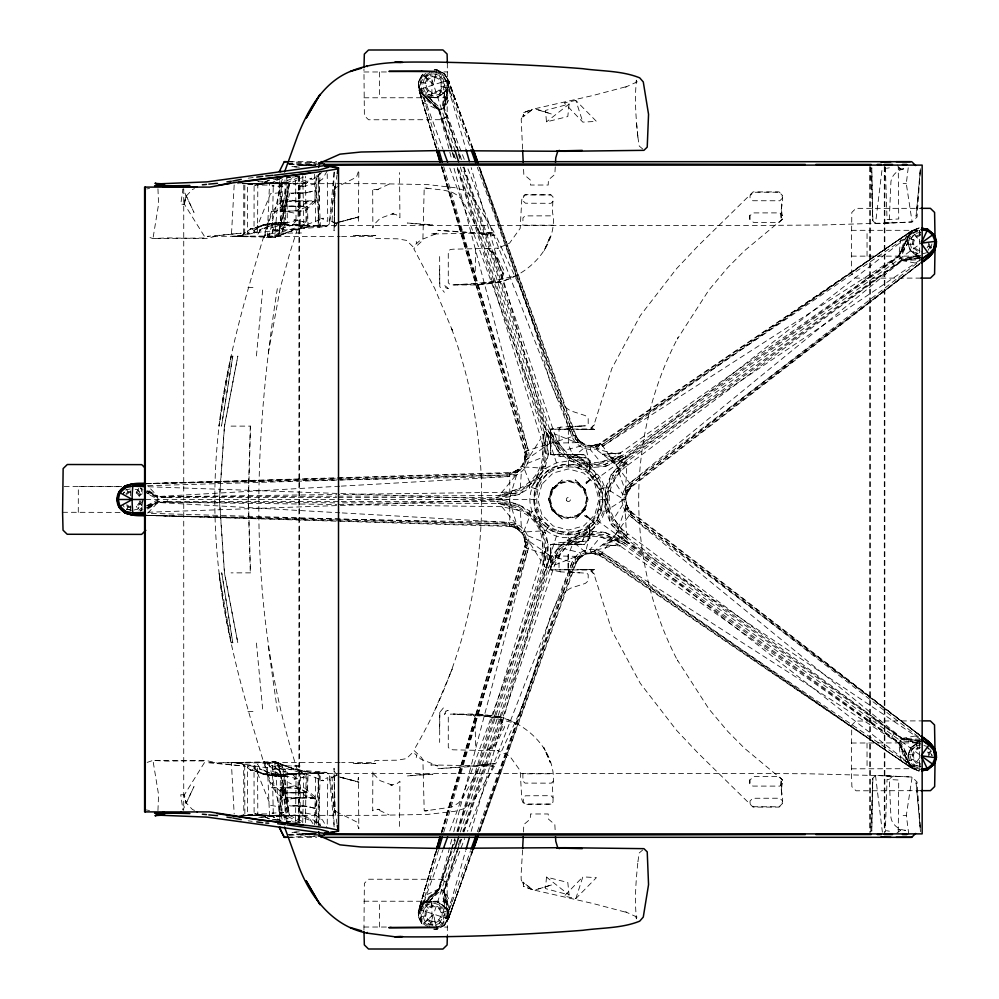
<?xml version="1.0" encoding="UTF-8"?>
<svg xmlns="http://www.w3.org/2000/svg" width="999" height="999" viewBox="0 0 999 999"><rect width="100%" height="100%" fill="white"/><g stroke="black" fill="none" stroke-linecap="round" stroke-linejoin="round"><path stroke-width="0.75" stroke-dasharray="5 3.75" d="M363.948 929.994L364.373 883.303L368.569 879.232L442.969 879.295L447.152 883.366L447.352 936.026M379.57 927.035L379.595 901.31M431.893 925.549L431.905 901.348M441.683 831.88L525.374 547.077C527.385 536.975 520.254 526.985 509.765 526.436L509.765 472.564C520.254 472.015 527.385 462.025 525.374 451.923L441.683 167.12M568.344 429.458L568.344 444.393L572.29 453.921C590.646 460.926 602.934 480.569 606.006 499.5C604.582 515.996 593.443 529.233 582.442 540.546L587.037 530.881L588.236 535.002L588.024 539.735L586.75 541.108L560.764 542.469L559.04 544.093L559.04 570.254L560.764 571.878L579.695 572.877M568.019 554.607L568.019 569.542L571.94 572.265L586.95 573.251L588.199 574.625L588.186 580.844L585.377 583.379L570.566 588.199L563.186 592.931L557.105 600.724L549.7 618.468L533.116 676.036L519.542 712.799L495.616 763.873L480.432 764.859L494.455 763.598L483.254 764.535M920.891 278.109L856.006 278.109L851.822 274.026L851.348 256.131L851.822 212.425L856.006 208.341L920.891 208.341M867.045 256.131L867.045 230.407M78.284 512.312L78.334 486.588L121.678 486.663M130.607 510.889L130.619 503.321M130.632 495.754L130.657 486.675M243.681 233.778L243.793 184.053L241.483 183.616L243.419 183.554M781.468 203.871L781.655 219.705C777.659 210.814 787.662 198.351 779.033 191.908L753.059 191.895L697.939 246.041L676.598 268.619L640.247 315.696L611.937 368.294L594.118 424.45L591.196 428.334L594.692 424.712L589.36 429.17L593.468 428.958L550.374 429.233L550.374 454.408L560.764 456.531L586.75 457.892L588.024 459.265L588.236 463.998L587.037 468.119L582.442 458.454M568.443 464.547C613.923 465.409 613.923 533.591 568.443 534.453C522.789 533.753 522.789 465.247 568.443 464.547L568.456 460.914L585.501 446.79L593.668 447.552L601.81 444.855L913.286 232.455L919.879 229.545L918.868 227.959L911.887 230.769L593.668 447.552L592.994 445.591L586.088 444.992L580.157 441.421L575.212 435.726L479.508 167.32M920.291 235.477L919.367 227.897L911.325 231.955L907.691 237.512L907.816 242.819L899.712 256.231L900.087 258.504L902.134 259.553L902.234 260.602L629.77 483.204C619.48 491.108 619.48 507.892 629.77 515.796L902.234 738.398L919.954 741.458M302.897 814.173L300.1 812.886L300.324 770.416L301.798 772.477L323.664 780.719L321.278 780.631L327.759 777.597L327.222 825.049M443.706 832.292L526.735 548.189C529.12 536.7 520.866 525.337 509.203 524.05L147.939 513.274M295.542 821.353L296.116 773.913C279.445 773.938 260.664 779.257 247.465 765.446L247.515 815.147L261.001 814.772L270.367 819.23M306.83 797.364L294.48 785.888L287.213 787.299L271.553 787.699L271.503 786.3L277.397 793.718L282.742 797.851L306.83 797.364L306.968 776.947L296.94 768.656C247.078 613.723 252.31 446.528 277.51 287.475M399.538 826.41L399.925 781.23L396.228 784.352L390.472 784.914L394.006 785.751L380.119 780.669L373.476 773.875L372.864 771.066L372.689 810.863L373.751 809.54L379.782 809.44L376.848 809.165L389.061 814.847M920.291 763.523L919.367 771.103L911.887 768.231L600.337 555.107C591.358 550.062 579.645 553.758 575.886 563.561L526.735 548.189L524.65 546.915L524.637 537.325L527.684 535.714L542.844 541.72L543.031 564.81L457.467 831.53M898.251 831.817L898.738 780.044L887.05 779.395L885.351 831.805M286.813 821.515L287.325 775.636L283.704 777.047L262.949 774.437L286.089 776.71C274.787 776.198 262.013 775.773 253.072 767.744L257.967 771.465L254.395 767.956L254.021 765.833L254.108 814.697L255.756 813.885L254.595 813.923L267.108 813.898L280.257 820.379M439.647 256.568L439.797 286.651L444.368 292.32M568.344 466.92C610.551 466.808 610.551 532.192 568.344 532.067C526.223 532.105 526.223 466.895 568.344 466.92L568.381 464.173C614.447 464.947 614.447 534.053 568.381 534.827C522.315 534.053 522.315 464.947 568.381 464.173M284.94 819.929L285.489 774.175L281.968 775.037L272.24 774.15L259.328 768.83L270.042 773.114L283.254 774.974L272.24 774.15L259.94 768.306L257.555 764.223L257.817 815.321L271.553 815.496L257.267 814.909L270.08 815.359L281.106 820.753M305.469 822.639L306.106 773.626L302.185 773.925L304.97 773.925L278.771 766.158L274.837 763.248L279.333 815.534L290.334 815.396L278.996 815.209L280.407 815.221M781.468 795.129L781.655 779.282C777.659 788.186 787.662 800.649 779.033 807.092L753.059 807.105L697.939 752.959L676.598 730.381L640.247 683.304L611.937 630.706L594.118 574.55L591.196 570.666L594.692 574.288L589.36 569.83L593.468 570.042L550.374 569.767L550.374 544.592L560.764 542.469M279.745 820.454L280.444 774.487L321.141 772.926L315.746 773.251L314.623 824.749M439.51 729.145L439.797 712.349L444.368 706.68M553.084 797.789L553.009 802.085L550.948 804.108L524.862 804.357L522.814 802.334L521.79 799.4L520.179 770.654L509.602 755.906L497.215 750.411L498.576 750.936L486.126 750.311L493.993 745.379L493.731 745.966L502.997 725.586L503.034 726.548L498.526 716.683L477.684 714.023L450.387 714.135L448.276 716.196L448.276 747.352L450.162 749.475L453.296 749.812L487.087 750.586L495.317 745.641L504.557 727.147L500.536 717.557L498.526 716.683C527.46 723.488 554.82 750.074 553.384 781.131L552.447 787.499L553.084 797.789L551.036 795.691L525.449 795.791L523.264 797.839L523.339 801.997L525.387 804.02L550.948 804.108M439.797 712.349L439.647 742.432M301.461 232.967L272.29 233.229L273.289 184.515L273.564 186.401L271.953 185.789L283.654 186.626L279.408 186.363L300.387 176.511M302.734 822.851L303.796 776.335L302.397 777.659L305.856 776.872L293.993 779.058L298.689 779.02L279.358 774.5L272.527 769.317L272.29 765.771L301.461 766.033L291.121 765.946M920.966 790.659L856.081 790.796L851.885 786.725L851.373 768.83L851.747 725.124L855.931 721.041L920.816 720.891M922.402 741.246L917.382 743.006L910.301 747.926L907.816 756.181L907.691 761.488L911.325 767.045L919.367 771.103L911.887 768.231L891.52 754.295L602.847 552.859C592.145 545.516 576.198 550.699 571.853 562.924L467.482 831.355M299.001 176.336L297.939 219.068L291.683 225.549C276.523 223.314 259.353 221.516 247.465 233.554L247.515 183.853L261.001 184.228L270.367 179.77M447.352 62.974L447.152 115.634L442.969 119.705L368.556 119.768L364.373 115.684L363.948 68.993M479.233 231.78L462.612 200.499L458.241 195.792L451.635 191.92L442.957 190.06L424.837 188.037L424.188 188.724L422.902 238.911L421.553 241.433L413.786 248.726L434.715 288.424L452.272 330.182L451.086 327.322C502.672 464.735 488.299 623.963 413.786 750.274L421.553 757.567L422.902 760.077L424.188 810.276L424.837 810.951L451.635 807.08L458.241 803.208L462.612 798.488L479.233 767.22M250.299 426.123L248.177 499.5L250.299 572.864M457.467 167.457L543.031 434.19L542.844 457.28L527.684 463.286L524.637 461.663L524.65 452.085L526.735 450.811L575.886 435.439C579.645 445.242 591.358 448.938 600.337 443.893L911.35 231.131L919.367 227.897L911.887 230.769L891.52 244.705L602.847 446.141C592.145 453.484 576.198 448.301 571.853 436.076L467.482 167.645M306.83 201.636L294.48 213.112L287.213 211.701L271.553 211.301L271.503 212.7L277.397 205.282L282.742 201.149L306.83 201.636L306.968 222.053L296.94 230.344L289.698 253.434L280.394 287.475L267.794 355.944M318.344 824.799L320.329 773.176L326.436 772.552C309.852 775.049 293.182 769.542 278.246 762.899L289.485 815.546L282.005 764.41L275.736 761.7L231.368 762.587L234.178 814.06M870.778 831.58L872.864 778.633L871.777 831.193L872.577 778.483L875.511 775.461L888.336 775.961M157.942 810.601L158.579 794.729L152.959 760.414L205.457 761.001L184.428 794.729L186.126 803.383L194.006 786.575L182.954 810.052L180.744 794.729L184.428 794.729M316.283 824.138L315.047 799.525C307.043 789.497 294.293 786.625 282.13 788.049L281.006 815.646L282.33 819.917M502.997 273.414L503.034 272.452L498.526 282.317L477.684 284.977L450.387 284.865L448.276 282.804L448.276 251.648L450.162 249.525L453.296 249.188L487.087 248.414L495.317 253.359L504.557 271.853L500.536 281.443L498.526 282.317C527.46 275.512 554.82 248.926 553.384 217.869L552.447 211.501L553.009 196.915L550.948 194.892L524.862 194.643L522.814 196.666L521.79 199.6L520.179 228.346L509.602 243.094L497.215 248.589L498.576 248.064L486.126 248.689L493.993 253.621L502.997 273.414L493.731 253.034L493.993 253.621M458.079 150.899L443.968 108.029L444.63 92.333L447.864 88.099L448.189 81.468L444.056 73.451L436.913 69.818L433.429 69.93M334.253 172.128L332.105 221.266L326.536 226.611L260.664 231.968L236.925 236.226L207.367 236.351L241.196 233.204L218.943 235.539L205.856 238.586L167.345 237.887L152.959 238.586L147.178 236.601M472.839 850.798L448.426 918.818L444.056 925.549L436.438 929.282L433.641 914.16L422.502 924.749L418.531 917.244L422.777 896.602L436.775 849.799M522.564 850.012L521.078 875.186L521.216 879.957L523.601 884.54L522.927 882.105L532.467 889.709L593.356 903.596L627.547 912.674L625.549 911.85L637.412 917.269L635.451 916.258L636.513 918.868C634.303 899.525 636.051 879.757 638.061 860.414L637.949 861.513L639.235 852.959L642.782 849.924M523.464 832.055L523.826 824.575L530.282 819.055L530.457 813.973L548.214 813.973L548.389 819.055L554.832 824.575L555.257 832.117M314.897 200.787L316.283 174.862M426.024 915.783L418.531 917.244L418.943 909.24L436.126 850.324M438.861 919.954L444.056 925.549L448.189 917.532L447.864 910.901L444.63 906.667L437.587 902.022L430.994 901.672L425.099 904.669L421.503 910.214L421.153 916.82L424.15 922.714L429.695 926.31M472.902 850.186L448.651 918.206L444.443 925.199L436.913 929.182L436.301 926.66L442.195 923.65L445.791 918.106L446.141 911.513L443.131 905.618L439.435 908.953M234.178 184.94L231.368 236.413L340.135 236.413M472.515 849.937L448.426 918.818L447.44 918.68L447.864 910.901L443.968 890.971L457.105 851.048M555.257 166.883L554.832 174.425L548.389 179.945L548.214 185.027L530.457 185.027L530.282 179.945L523.826 174.425L523.464 166.945M922.402 257.754L917.382 255.994L902.234 260.215L626.448 466.171C627.959 481.268 620.029 499.95 631.131 512.712L919.729 735.152L625.599 507.492L623.788 499.5L625.599 491.508L630.681 484.59L920.304 260.664M272.29 233.229L272.527 229.683L279.358 224.5L298.689 219.98L293.993 219.942L305.856 222.128L302.397 221.341L303.796 222.665L302.672 173.039M341.308 501.623L496.815 501.623L497.127 499.5L519.155 494.443L529.433 488.124L529.632 485.102L545.641 468.331L556.468 462.849L568.456 460.914L591.258 465.084L605.232 466.471L626.023 457.617L627.522 459.153L902.134 259.553L917.382 255.994L910.776 250.737L907.816 242.819L899.125 255.919L622.652 455.219L605.082 464.373L579.595 464.972L567.17 458.941L557.979 451.123L546.366 431.743L544.243 432.092L458.216 167.357M458.216 831.643L544.243 566.895L546.366 567.257C555.606 543.069 579.333 527.609 605.232 532.529L605.082 534.627L622.652 543.781L899.125 743.081L907.816 756.181L910.776 748.263L917.382 743.006L902.234 738.785L627.26 537.437L613.124 523.563L604.67 499.5L606.568 485.814L611.176 474.662L626.023 457.617L625.024 455.719L899.712 256.231M451.773 839.322L438.698 889.01C431.905 898.101 415.572 903.396 418.531 917.244M920.304 170.33L917.07 216.958L912.112 221.953L885.688 223.139M472.839 148.202L448.651 80.794L446.303 80.719L433.641 84.84L422.502 74.251L418.531 81.756L419.892 90.659L424.063 95.829L429.158 97.353L437.587 96.978L444.63 92.333L443.306 107.929L456.493 148.289M146.678 483.603L509.84 473.301L514.46 472.003L522.402 466.096L524.712 459.44L525.374 451.923L528.284 450.237L453.758 167.195M546.49 877.11L545.491 888.586L569.105 894.954L567.794 882.454L546.49 877.11L569.105 894.954M338.186 497.377L496.815 497.377L497.127 499.5C513.249 501.585 529.283 506.955 539.01 520.841C549.2 534.378 549.35 551.286 546.366 567.257L548.289 568.219L462.749 831.48M920.379 168.756L916.071 216.308L920.266 171.828M334.103 172.165L329.383 223.451L337.038 175.025M256.418 355.944L262.899 287.475M509.765 526.436L509.128 522.402L341.271 512.874M456.943 831.318L540.983 560.601C543.456 547.827 543.793 534.215 535.614 523.301C526.873 511.113 511.913 507.692 498.439 503.421L338.149 502.822M438.461 850.236L420.979 910.052L420.254 917.207L422.502 924.749L418.431 916.745L419.13 908.615L436.426 849.774M898.8 167.308L902.01 169.693L897.976 169.393L905.581 168.669C898.601 169.031 891.945 174.463 890.946 181.543L889.272 220.055L893.106 222.839L912.112 221.953L906.293 183.604L908.291 167.295M913.361 754.957L908.403 754.445L907.816 756.181L899.712 742.769L625.024 543.281L605.082 534.627L579.595 534.028L559.328 549.5L548.289 568.219L557.979 547.877C571.178 538.061 589.26 535.776 599.55 522.152C609.328 508.154 605.918 490.247 611.176 474.662L627.522 459.153L613.124 475.437L604.67 499.5L606.568 513.186L611.176 524.338L627.522 539.847L902.134 739.447L917.382 743.006L910.776 748.263L908.403 754.445L907.691 761.488L912.611 767.532L911.887 768.231M569.105 104.046L567.794 116.546L546.49 121.89L545.491 110.414L569.105 104.046L546.49 121.89M579.695 426.123L560.764 427.122L550.749 429.17L550.749 454.47L559.04 454.907L560.764 456.531M888.336 223.039L875.511 223.539L882.379 166.808M901.048 238.311L898.75 255.806L602.847 446.141L599.962 443.256L590.846 446.216L590.247 449.612L600.636 462.175L622.652 455.219C609.627 461.863 595.104 467.07 580.606 461.863C565.821 457.554 557.13 444.805 550.486 431.768L463.424 167.17M264.098 236.051L236.925 236.226L256.456 231.88L254.683 232.942L270.492 193.706L280.357 192.682L285.352 229.72L281.643 229.146L283.679 228.946L268.157 234.802L263.911 237.4L265.684 234.74L263.911 237.4C279.67 238.786 292.807 226.86 308.504 226.823L291.059 231.069L292.545 230.607L278.721 235.951L289.485 183.454L282.005 234.59L275.736 237.3L231.368 236.413L241.383 236.026L245.217 232.542L241.383 236.026L232.218 236.413L241.533 235.926M289.485 183.454L278.246 236.101L286.376 183.416L295.604 183.841L311.688 178.134L310.477 179.258L312.937 175.325M472.515 149.063L448.189 81.468L444.343 108.154L464.66 160.389M146.828 505.981L157.33 501.56L167.12 501.623L167.432 499.5L167.12 497.377L157.33 497.44L146.828 493.019M919.954 257.417L902.234 260.215L627.26 461.563C616.92 471.903 607.479 484.103 607.941 499.5C607.479 514.897 616.92 527.097 627.26 537.437L613.848 518.656L622.589 504.882L625.998 504.395L625.074 510.626L626.448 532.829L902.234 738.785L919.954 741.583M908.79 834.302L906.318 815.396L912.112 777.047L885.688 775.861M472.902 148.814L448.426 80.182L444.443 73.801L436.438 69.718L433.641 84.84L420.979 88.948L419.13 90.385L436.126 148.676M436.538 850.286L419.13 908.615L420.979 910.052L446.303 918.281L448.651 918.206L449.038 915.671L444.343 890.846L464.66 838.611M461.488 159.653L443.968 108.029L448.189 81.468M913.361 244.043L908.403 244.555L909.44 238.024L913.598 232.892L919.779 230.519M929.145 246.803L929.619 243.806M781.455 789.198L782.629 779.994L744.392 748.176L727.759 731.405L708.878 708.928L677.347 659.989L677.934 661.288C625.611 561.813 625.611 437.187 677.934 337.712L677.347 338.998L708.878 290.072L727.759 267.595L744.392 250.824L782.629 219.006L781.455 209.802M444.63 92.333L441.67 109.553L439.398 109.203L429.158 97.353L437.587 96.978L444.63 92.333L437.774 97.54L429.158 97.353L438.923 109.678L452.235 151.161M522.564 148.988L521.216 119.043L523.601 114.46L522.927 116.895L532.467 109.291L523.676 112.612L522.927 116.895L532.467 109.291L593.356 95.405L627.547 86.326L625.549 87.138L637.412 81.731L635.451 82.742L636.513 80.132C634.303 99.475 636.051 119.243 638.061 138.586L636.226 120.342M605.232 466.471L605.082 464.373L625.024 455.719L605.232 466.471L593.194 467.407L579.595 464.972L559.328 449.5L548.289 430.781L546.366 431.743L548.351 454.245C543.444 469.942 530.157 482.43 529.845 499.5C530.157 516.57 543.444 529.058 548.351 544.755L544.243 566.895L546.316 545.267L539.01 520.841L518.031 506.343L496.815 501.623L519.155 504.557C532.567 514.085 540.334 530.569 556.468 536.151C572.802 541.121 588.773 532.355 605.232 532.529L626.023 541.383L627.522 539.847L613.124 523.563L611.176 524.338C605.918 508.753 609.328 490.846 599.55 476.848C589.26 463.224 571.178 460.939 557.979 451.123L548.289 430.781L462.749 167.52M550.374 569.767L551.261 567.107L550.749 544.53L559.04 544.093M438.861 79.046L444.056 73.451L448.651 80.794L449.038 83.329L444.343 108.154L443.306 107.929L441.67 109.553L429.158 97.353M426.024 83.217L418.531 81.756L418.943 89.76L436.426 149.226M443.968 108.029L447.864 88.099L447.44 80.32L448.426 80.182L449.038 83.329M184.428 204.258L186.126 195.617L194.006 212.425L182.954 188.936L180.744 204.258L184.428 204.258L205.457 237.999L152.959 238.586L158.579 204.258L157.942 188.399M436.775 149.201L418.943 89.76L419.83 89.286L424.063 95.829L430.994 97.328L432.03 92.457M435.264 77.21L436.913 69.818L444.443 73.801L442.682 74.5L435.801 70.954M625.998 504.395L631.63 512.162L631.131 512.712L625.074 510.626L628.159 508.941L625.686 499.5L628.159 490.059L631.131 486.288L920.079 263.574M416.221 757.542L416.758 755.244L412.862 752.322L406.543 758.591L397.327 760.202L375.237 760.414L373.189 762.587L341.608 762.587M529.632 485.102L519.155 494.443L496.815 497.377L518.031 492.657L539.01 478.159L545.516 465.984L548.351 454.245L544.243 432.092C548.039 451.436 545.704 474.95 529.433 488.124M271.553 211.301C249.65 281.743 227.847 352.547 219.006 426.123L231.293 356.056C209.315 450.249 209.315 548.751 231.293 642.944L219.006 572.864C227.847 646.453 249.65 717.257 271.553 787.699M186.126 195.617L183.941 204.258L186.101 196.191L192.495 189.435L194.493 188.636M453.758 831.792L528.284 548.763C531.955 536.326 522.102 522.752 509.128 522.402L146.678 515.397M921.09 744.792L914.11 746.278L911.587 750.299L910.126 755.793L911.612 761.288L914.16 765.309L921.128 766.757L915.633 765.296M424.125 79.346L422.652 84.84L424.138 90.335L426.673 94.356L433.653 95.829L439.148 94.343L443.169 90.322L444.63 84.828L443.156 79.333L439.135 75.312L433.641 73.851L426.66 75.325L424.125 79.346L428.146 75.325M140.772 500.961L139.985 503.896L136.763 507.105M424.138 908.665L422.652 914.16L424.125 919.654L426.66 923.675L433.641 925.149L439.135 923.688L443.156 919.667L444.63 914.172L443.169 908.678L439.148 904.657L433.653 903.171L426.673 904.644L424.138 908.665L428.159 904.644M921.115 232.243L914.135 233.704L911.6 237.725L910.126 243.219L911.6 248.714L914.135 252.735L919.717 253.921M930.631 248.714L932.092 243.219L927.322 251.736M142.994 500.886L141.883 505.007L137.85 509.028L132.355 510.489L126.773 509.303M475.611 248.751L475.062 281.943L473.501 284.041L500.536 281.443L453.558 284.977L475.611 284.041M424.837 188.037L427.972 188.436L424.837 188.037L424.188 188.724M433.429 929.07L436.438 929.282L442.682 924.5L446.303 918.281L465.609 850.873M471.178 831.393L550.087 555.781L526.785 539.61L524.712 539.56L522.002 533.191L514.46 526.997L509.84 525.699L147.165 515.422L509.203 524.05M441.358 832.392L526.785 539.61M456.718 895.566L448.651 918.206L450.237 912.811L444.343 890.846L444.63 906.667L437.587 902.022L429.158 901.647L424.063 903.171L419.892 908.341L438.923 889.322L451.286 850.798M441.895 832.342L526.735 548.189M443.706 166.708L526.735 450.811L526.785 459.39L523.538 466.933L517.382 472.327L509.203 499.5L517.382 526.673L516.783 528.646L522.402 532.904L525.561 542.282L529.045 541.82L540.983 560.601M919.954 257.542L902.234 260.602L919.579 263.823L629.77 483.204L631.131 486.288L627.247 492.757L625.199 499.5L627.247 506.243L631.131 512.712L629.77 515.796L920.079 735.426M442.22 831.905L528.284 548.763L524.65 546.915M432.03 906.543L430.994 901.672L429.158 901.647L438.923 889.322L450.936 850.649M451.398 849.162L454.632 838.748M282.33 179.083L281.006 183.354L282.13 210.951C294.293 212.375 307.043 209.503 315.047 199.475M341.271 486.126L509.128 476.598L509.84 473.301L516.783 470.354L522.002 465.809L525.561 456.718L529.045 457.18L540.983 438.399L456.943 167.682M451.973 850.873L439.398 889.797L429.158 901.647L437.774 901.46L444.63 906.667L443.306 891.071L456.493 850.711M451.76 849.312L455.094 838.948M575.824 898.588L582.842 876.86L596.403 877.634L575.824 898.588L564.273 896.128L582.842 876.86M453.896 844.954L455.819 839.048M429.283 927.596L454.57 849.762M460.339 832.005L558.341 530.394M578.421 468.581L580.282 462.849M584.902 448.638L586.088 444.992M458.416 844.792L460.339 838.873M263.911 237.4L270.816 216.296L282.03 206.144L307.467 206.331L308.092 227.123L306.693 226.96L316.009 226.373L319.78 227.073L316.221 190.534L303.309 193.232L291.258 193.219L307.018 192.732L289.922 193.057L277.023 236.076L278.197 236.089L267.782 236.014L275.736 237.3L269.018 236.101L281.019 184.528L282.38 183.516L287.188 183.004L296.466 183.878L293.481 183.841L307.704 182.58L301.498 183.666L314.585 178.446L316.895 174.5L316.383 200.849L304.67 211.014L281.069 211.014L279.445 183.254L257.904 181.618L280.669 183.329L276.149 182.717L287.188 183.004L281.78 183.516M457.592 849.575L460.989 839.222M463.424 831.83L550.486 567.232L559.328 549.5L557.979 547.877M461.488 839.347L443.968 890.971L448.189 917.532L449.038 915.671M463.998 831.967L554.632 565.034C560.139 553.246 567.857 542.032 580.894 538.024C595.117 533.291 609.24 539.323 622.652 543.781C609.627 537.137 595.104 531.93 580.606 537.125C565.821 541.446 557.13 554.195 550.486 567.232L564.21 548.663L580.007 552.722L581.518 555.806L575.212 563.274L479.508 831.68M478.621 832.279L571.853 562.924L575.886 563.561M554.632 565.034L575.312 556.855L577.872 559.278L586.088 554.008L592.994 553.409L593.668 551.448L616.246 534.278L625.599 507.492L627.247 506.243M448.651 918.206L472.465 850.486M479.195 831.343L573.438 563.361C578.271 552.672 591.633 548.339 601.81 554.145L913.286 766.545L919.879 769.455L918.868 771.041L911.35 767.869L593.668 551.448M446.303 918.281L470.479 850.811M477.297 831.755L573.438 563.361M479.67 831.742L578.458 556.393L580.157 557.579L585.938 553.546L595.829 553.434L596.478 549.987L618.019 544.443L899.125 743.081L911.325 767.045L909.54 766.046L898.75 743.194L602.847 552.859L599.962 555.744L590.846 552.784L590.247 549.388L600.636 536.825L618.019 544.443M420.979 910.052L442.857 850.024M449.787 830.993L550.087 555.781L578.458 556.393M451.086 671.678L452.272 668.818L434.715 710.576M599.962 555.744L631.63 512.162M919.804 256.606L915.921 254.895L910.776 250.737L907.816 242.819L900.087 258.504L917.382 255.994L915.921 254.895L917.944 250.349M909.54 232.954L898.75 255.806L911.325 231.955L909.54 232.954L911.35 231.131L913.286 232.455L920.241 242.033M625.998 494.605L628.159 490.059L625.074 488.374L631.131 486.288L631.63 486.838L625.998 494.605L622.589 494.118L613.848 480.344L627.26 461.563L613.124 475.437L611.176 474.662M282.13 210.951L287.125 199.475L295.429 200.787M143.357 499.512L137.85 509.028M463.998 167.033L554.632 433.966L575.312 442.145L577.872 439.722L581.518 443.181L580.007 446.278L564.21 450.337L550.486 431.768L559.328 449.5L557.979 451.123M339.71 486.213L157.854 496.528L157.33 497.44L158.366 499.5L157.33 501.56M439.435 90.047L443.131 93.382L446.141 87.487L445.791 80.894L442.195 75.35L436.301 72.34M420.304 906.33L419.13 908.615L421.016 903.321L438.698 889.01L439.398 889.797L441.67 889.447L443.306 891.071M338.149 496.178L498.439 495.579L520.342 488.274L521.353 471.99L518.881 469.592L515.971 475.174L501.81 492.32L338.286 494.468M891.745 737.062L894.242 733.628M911.325 231.955L898.75 255.806L906.892 234.565L911.35 231.131L601.81 444.855L599.962 443.256M145.717 483.728L509.128 476.598C522.102 476.248 531.955 462.674 528.284 450.237L442.22 167.083M452.759 92.657L444.343 108.154L450.237 86.176L448.651 80.794L472.465 148.514M327.197 170.879L322.527 179.096L314.685 184.091L300.649 186.95L302.16 186.938L300.1 186.114L300.324 228.584L301.798 226.523L323.664 218.282L321.278 218.369L327.759 221.403L327.222 173.951M126.648 509.415L128.484 506.243M136.276 492.757L138.761 488.436L142.495 492.182M140.584 510.789L142.008 508.341M519.155 504.557L518.031 506.343L498.439 503.421C512.887 505.706 527.697 510.027 536.363 522.752C545.791 534.94 545.329 550.362 543.031 564.81L546.316 545.267L548.351 544.755M606.568 513.186L608.179 510.626M124.138 491.983L122.865 493.993L126.898 489.972M418.943 909.24L419.83 909.714L424.063 903.171L438.923 889.322M444.056 925.549L448.426 918.818M584.827 510.227L588.061 499.5L584.827 488.773M140.622 510.914L142.133 508.728M912.611 767.532L913.598 766.108L909.44 760.976L908.403 754.445M337.799 222.615L334.265 227.647L334.053 230.744L335.027 185.989L334.265 227.647L334.49 187.063L336.263 188.761L334.777 188.124L340.197 185.389M439.148 94.343L444.63 84.828L439.135 75.312M587.549 473.164L589.148 470.916M439.135 923.688L444.63 914.172L439.148 904.657M588.861 471.191L590.996 468.244L585.501 446.79L578.458 442.607L573.438 435.639L477.297 167.245M601.81 554.145L911.35 767.869L913.286 766.545L921.115 755.781L594.655 518.593M547.777 527.734L545.641 530.669L523.538 532.067L531.705 511.5L535.164 510.364M547.614 528.084L549.25 525.874M911.887 230.769L912.611 231.456L907.691 237.512L899.125 255.919L618.019 454.557C594.33 471.053 564.098 461.226 554.632 433.966M591.258 533.916L593.194 531.593M580.157 557.579L575.212 563.274L575.312 556.855L581.518 555.806M626.448 466.171C603.446 483.603 603.446 515.384 626.448 532.829M443.131 93.382L447.864 88.099L441.271 86.451M428.434 90.634L424.063 95.829L438.923 109.678L451.86 151.324M147.74 513.136L157.854 502.472L339.71 512.787M321.541 172.552L316.583 177.685L320.042 173.127L318.182 226.186L318.281 174.213L320.329 225.824L326.436 226.448C309.977 223.776 293.893 229.795 278.771 235.652M419.892 908.341L438.698 889.01L422.777 896.602M553.084 201.211L551.036 203.309L525.449 203.209L523.264 201.161L523.339 197.003L525.387 194.98L550.948 194.892M524.637 461.663L529.045 457.18L525.374 451.923L524.65 452.085M911.587 750.299L915.596 746.278M125.837 494.03L127.984 491.883L130.906 491.108M142.495 506.818L138.761 510.564L136.276 506.243M911.6 237.725L915.621 233.704M553.384 781.131L551.323 783.154L525.024 783.104L522.964 781.081L522.839 773.838L553.508 773.763M782.629 219.006L779.12 222.427L753.458 222.402L750.049 218.968L750.049 215.659L752.771 212.912L779.807 212.887L782.629 215.634M782.629 803.371L779.108 806.792L753.458 806.73L750.049 803.296L750.049 800.998L752.771 798.263L779.807 798.226L782.629 800.973M782.629 198.027L779.807 200.774L752.771 200.737L750.049 197.989L750.049 195.704L753.458 192.27L779.108 192.208L782.629 195.629M429.158 901.647L441.67 889.447L444.63 906.667M782.629 783.366L779.807 786.113L752.771 786.088L750.049 783.341L750.049 780.032L753.458 776.598L779.12 776.56L782.629 779.994M341.608 236.413L373.189 236.413L375.237 238.586L397.327 238.798L406.543 240.409L412.862 246.678L420.629 240.01L437.849 233.067L430.756 234.066L494.318 232.692L472.989 197.228L463.511 190.135L454.72 187.675L427.485 184.565L375.724 183.666L250.537 183.666M501.81 506.68L515.971 523.826L514.46 526.997L518.881 529.408L521.353 527.01L520.342 510.726L501.81 506.68L338.286 504.52M560.764 427.122L559.04 428.746L559.04 454.907M427.859 919.38L422.165 924.4L418.431 916.745L420.254 917.207L423.738 924.137L428.171 926.897M913.286 232.455L616.246 464.722L625.599 491.508L627.247 492.757M625.599 491.508L919.742 263.861M631.63 486.838L630.681 484.59L920.916 262.874M896.665 833.278L902.01 829.307L897.976 829.595L905.581 830.331C898.601 829.969 891.945 824.525 890.946 817.457L889.272 778.945L893.106 776.161L912.112 777.047L917.07 782.042L920.529 831.78M522.002 533.191L525.112 530.931M537.2 522.152L542.082 518.606M594.655 480.407L921.115 243.219M524.712 459.44L526.785 459.39L550.087 443.219L578.458 442.607L580.157 441.421L585.938 445.454L595.829 445.566L596.478 449.013L618.019 454.557M568.019 429.458L569.118 429.458L571.94 426.735L564.647 429.67L568.019 429.458L571.94 426.735L585.139 425.836L575.137 426.336M919.892 260.09L616.246 464.722L593.668 447.552M147.69 509.078L157.854 502.472L144.231 507.142M428.583 73.414L424.15 76.286L421.153 82.18L421.503 88.786L425.099 94.331L430.994 97.328M425.961 73.476L423.738 74.863L420.254 81.793L420.979 88.948L438.461 148.764M139.123 495.604L142.283 493.781M147.477 507.779L157.63 502.147L336.588 502.822M147.427 508.179L157.854 502.472L147.103 507.754M518.881 469.592L514.46 472.003L515.971 475.174L509.84 473.301L509.765 472.564M146.766 505.606L158.366 499.5L146.766 493.394M901.048 760.689L898.75 743.194L899.712 742.769L900.087 740.496L902.134 739.447M435.801 928.046L442.682 924.5L444.443 925.199L436.438 929.282M140.322 510.976L142.982 509.615M144.318 508.941L157.63 502.147L336.725 504.507M341.546 184.703L356.443 177.173L358.841 170.23L358.366 221.553L357.717 217.332L338.673 222.19M590.846 552.784L596.478 549.987L600.337 555.107L592.994 553.409M446.403 117.233L442.357 118.544L439.398 109.203M282.879 177.322L267.108 185.09L254.595 185.077L255.756 185.115L254.108 184.303L254.021 233.167L254.395 231.044L257.967 227.535L253.072 231.256C262.013 223.227 274.787 222.802 286.089 222.29L262.949 224.563L283.704 221.953L287.325 223.364L286.813 177.472M269.056 180.02L259.615 184.64L244.855 184.141L244.693 233.654L250.624 228.808L262.312 225.936L250.037 229.133L276.511 222.964L274.588 222.727C289.56 227.572 305.694 224.787 321.141 226.074L315.746 225.737L314.623 174.251M281.106 178.247L270.08 183.641L257.267 184.091L271.553 183.504L257.817 183.679L257.555 234.777L259.94 230.694L272.24 224.85L283.254 224.026L272.24 224.85L259.328 230.17C270.779 223.564 283.554 224.188 296.116 225.087L295.542 177.647M289.398 183.616L290.334 183.604L278.996 183.791L289.398 183.616L303.459 176.998M335.277 775.886L330.12 778.308L339.36 774.063M389.061 184.153L376.848 189.822L379.782 189.56L373.751 189.46L372.689 188.137L372.864 227.934L373.476 225.125L380.119 218.331L394.006 213.249L390.472 214.073L396.228 214.648L399.925 217.77L399.538 172.59M300.1 186.114L302.897 184.827M913.985 758.94L907.691 761.488L899.125 743.081M928.233 752.609L931.567 751.123M917.944 748.651L915.921 744.105L919.804 742.394M575.886 435.439L571.853 436.076L478.621 166.721M542.707 467.107L545.516 465.984M291.833 178.746L279.345 183.729L239.623 183.616M300.1 812.886L302.16 812.062L300.649 812.05L314.685 814.897L322.527 819.904L327.197 828.109M920.191 234.478L915.946 236.114L913.086 239.648L912.374 244.143L913.998 248.389L917.532 251.248L922.027 251.96M523.676 112.612L532.467 109.291M447.44 80.32L441.058 82.43M147.178 762.399L152.959 760.414L167.345 761.113L205.856 760.414L218.943 763.461L241.196 765.796L207.367 762.649L264.098 762.949L265.684 764.26L263.911 761.6L264.098 762.949M534.777 510.414L537.387 509.54M601.635 488.761L605.094 487.649L623.788 499.5L605.094 511.351L601.635 510.239M147.939 485.726L509.203 474.95L517.382 472.327L516.783 470.354M599.35 489.41L601.972 488.586M419.83 89.286L421.503 88.786M340.622 221.828L358.953 216.783L341.546 221.403M926.61 252.735L921.115 254.208L915.621 252.735M335.739 222.939L340.097 221.79M567.17 458.941L570.104 458.204M295.429 798.213L287.125 799.525L282.13 788.049M592.994 445.591L600.337 443.893L596.478 449.013L590.846 446.216M501.81 492.32C530.656 491.733 549.338 466.034 540.983 438.399M430.994 901.672L424.063 903.171L428.434 908.366M575.824 100.412L564.273 102.86L582.842 122.14L596.403 121.366L575.824 100.412L582.842 122.14M441.271 912.537L447.864 910.901L443.131 905.618M125.412 489.972L132.392 488.511M483.254 234.465L494.455 235.402L480.432 234.141L495.616 235.127L519.542 286.201L533.116 322.964L549.7 380.532L557.105 398.276L563.186 406.069L570.566 410.801L585.377 415.621L588.186 418.156L588.199 424.375L586.95 425.749L583.778 425.911M243.419 815.446L241.483 815.371L243.793 814.947L243.681 765.222M275.262 775.549L291.683 773.451L411.188 773.463L432.942 774.213L407.267 775.986L432.055 773.463L745.341 773.463L807.667 773.763L880.181 775.636M146.766 188.948L149.513 188.474M886.425 168.294L889.385 167.807M267.782 762.986L278.197 762.911L267.782 762.986L275.736 761.7L269.018 762.899L281.019 814.472L282.38 815.484L287.188 815.996L296.466 815.122L293.481 815.159L307.704 816.42L301.498 815.334L314.585 820.554L316.895 824.5L316.383 798.151L304.67 787.986L281.069 787.986L279.445 815.746L257.904 817.382L280.669 815.671L276.149 816.283L287.188 815.996L282.38 815.484M550.374 429.233L594.555 429.408L580.382 429.295M915.921 744.105L922.439 743.069M920.529 747.277L917.532 747.751L913.998 750.611L912.374 754.857L913.086 759.352L915.946 762.886L920.191 764.522M424.837 810.951L427.972 810.564L424.837 810.951L424.188 810.276M248.189 178.172L255.22 177.273M919.929 258.341L902.234 260.602L920.416 259.653M273.639 179.37L280.095 178.571L275.412 179.158M902.234 260.215L920.953 257.929M286.151 177.859L290.746 177.31M292.282 177.123L299.95 176.199L295.704 176.711M287.188 177.722L290.022 177.385M289.173 835.276L316.508 833.715M287.575 163.799L295.229 163.112L319.53 164.435M310.09 836.563L318.793 835.813M318.619 835.788L287.637 837.274M560.764 571.878L550.749 569.83L550.749 544.53L584.378 544.13L589.822 538.274L589.36 525.149L597.627 511.675L600.049 499.5L597.627 487.325L589.36 473.851L589.922 460.464L589.36 473.851L589.822 460.726L584.378 454.87L550.749 454.47L550.749 429.17M287.575 834.565L299.363 833.878M585.889 541.146L572.627 541.845M571.478 544.655L564.647 545.017L581.381 541.396L572.29 545.079L568.344 554.607L568.344 569.542M434.24 69.955L436.913 69.818M242.395 762.799L236.925 762.774L256.456 767.12L254.683 766.058L270.492 805.294L276.286 806.33L280.357 806.305L285.352 769.28L281.643 769.854L283.679 770.054L268.157 764.198L263.911 761.6L270.816 782.704L282.03 792.856L307.467 792.669L308.092 771.877L291.059 767.931L292.545 768.393L278.721 763.049L289.485 815.546M300.562 835.152L316.808 834.327M884.989 223.177L890.996 222.927M897.264 222.652L822.277 225L745.341 225.537L432.055 225.537L407.267 223.014L432.942 224.787L411.188 225.537L291.683 225.549L279.72 224.325L280.444 224.513L279.745 178.546M877.834 223.451L880.369 223.351M305.132 833.878L315.684 833.715M147.939 512.262L509.203 499.5L147.939 486.738M575.262 544.717L584.515 544.393L550.374 544.592M291.209 798.139L312.749 797.464L316.383 798.151L289.398 798.139M517.382 472.327L147.165 483.553L509.203 474.95M281.681 774.325L295.891 774.812L301.998 773.75L294.28 774.425L271.204 767.382L267.307 763.86L269.53 815.446L248.077 815.521M241.483 815.371L375.724 815.334L427.485 814.435L454.72 811.325L463.511 808.865L472.989 801.76L494.318 766.308L481.855 765.172L437.849 768.693L482.292 765.933L493.156 766.046L430.756 764.922L437.849 765.933L420.629 758.99L416.758 755.244M315.834 165.272L298.938 165.609L315.247 165.185M286.238 183.092L263.187 183.616L269.53 183.554L267.307 235.14L271.204 231.618L294.28 224.575L301.998 225.25C293.294 223.264 283.529 226.398 275.262 223.451M315.684 165.285L305.132 165.11M144.231 491.858L157.63 496.853L336.725 494.493M237.962 236.401L248.301 236.338L233.217 236.413M550.749 569.83L594.555 569.592L580.382 569.705M282.03 792.856L307.467 792.669L288.661 782.504M248.901 183.691L254.57 183.666M550.374 454.408L584.515 454.607L575.262 454.283M144.318 490.059L157.63 496.853L336.588 496.178M289.323 792.781L306.443 792.719M315.834 833.141L298.938 833.878L315.884 833.878M244.268 183.591L258.903 183.566L251.486 183.579M851.323 743.019L921.078 742.869M851.373 768.83L920.291 768.681M241.296 815.321L256.094 815.296L248.901 815.309L254.57 815.334M363.873 71.978L388.673 71.965M435.189 71.928L447.589 71.916M363.898 97.79L447.602 97.727M289.273 161.688L316.658 161.688M289.048 163.961L299.363 165.11L315.884 165.11M903.146 183.604L906.318 183.604M289.398 200.861L316.383 200.849L312.749 201.536L291.209 200.861M282.03 206.144L307.467 206.331M851.348 230.319L920.266 230.319M851.348 256.131L920.266 256.131M247.977 287.475L255.794 287.475M231.044 426.123L250.549 426.123L248.426 499.5L250.549 572.864L231.044 572.864M167.12 497.377L336.638 497.377M145.729 499.5L535.901 499.5M600.886 499.5L606.917 499.5M621.865 499.5L625.686 499.5M167.12 501.623L339.747 501.623M247.977 711.525L255.794 711.525M340.135 762.587L231.368 762.587L241.383 762.974L245.217 766.458L241.383 762.974L232.218 762.587L241.533 763.074M310.152 798.213L314.897 798.213L315.047 799.525M903.146 815.396L906.318 815.396M319.53 834.565L289.111 834.702M289.273 837.312L316.658 837.312M256.094 183.704L237.525 183.666M553.508 225.237L522.839 225.162L522.964 217.919L525.024 215.896L551.323 215.846L553.384 217.869M64.186 486.476L123.926 486.575M62.587 512.287L121.628 512.387M251.486 815.421L258.903 815.434L244.268 815.409M363.898 901.21L447.602 901.273M363.873 927.022L391.283 927.035M435.851 927.072L447.589 927.084M289.323 206.219L306.443 206.281M475.611 714.959L453.558 714.023L500.536 717.557L473.501 714.959L475.062 717.057L475.611 750.249M247.165 183.666L241.483 183.616M223.788 762.712L230.744 762.749M237.962 762.587L248.301 762.662M287.637 161.726L317.083 163.112M239.623 815.384L242.657 815.434M289.173 163.936L315.334 164.91M286.238 815.908L263.187 815.384L279.345 815.271L291.833 820.254M147.165 515.447L517.382 526.673M145.717 515.272L157.193 515.696M877.834 775.549L897.264 776.348M300.562 164.623L316.508 165.285M281.681 224.675L285.489 224.825L284.94 179.071M884.989 775.823L890.996 776.073M572.627 457.155L585.889 457.842M920.416 739.347L902.234 738.398L920.953 741.071M434.24 929.045L436.913 929.182M310.09 162.437L317.345 163.062M287.774 163.799L299.363 165.11M287.188 821.278L290.022 821.615M295.704 822.289L299.95 822.801L292.282 821.877M272.34 819.467L280.007 820.391L273.639 819.63M286.151 821.141L290.746 821.69M919.929 740.659L902.234 738.398L919.579 735.177L910.564 728.084M248.189 820.828L252.198 821.353M917.382 743.006L900.087 740.496L907.816 756.181M915.921 254.895L922.439 255.919M886.425 830.706L889.385 831.193M581.518 443.181L575.312 442.145L575.212 435.726L580.157 441.421M442.357 880.456L446.403 881.767M145.392 809.814L149.513 810.526M236.925 762.774L260.664 767.032L326.536 772.389L332.105 777.734L334.253 826.872M271.953 761.675L301.273 771.353L316.009 772.627L319.78 771.927L316.221 808.466L303.309 805.768L291.258 805.781L307.018 806.268L289.922 805.931L277.023 762.911M548.351 454.245L546.316 453.733L543.031 434.19C545.329 448.638 545.791 464.06 536.363 476.248C527.697 488.973 512.887 493.294 498.439 495.579L518.031 492.657L519.155 494.443M567.17 540.059L570.104 540.796M923.838 745.516L926.585 746.253M428.159 94.356L433.653 95.829M130.906 507.892L127.984 507.105L125.837 504.97M135.14 489.248L137.887 489.997L141.895 494.018M126.861 509.003L132.355 510.489M428.146 923.675L433.641 925.149M340.622 777.172L358.953 782.217L338.649 776.822L357.717 781.668L358.366 777.447L358.841 828.77L356.443 821.827L341.546 814.297M280.407 183.779L279.333 183.466L274.837 235.752L278.771 232.842L304.97 225.075L302.185 225.075L306.106 225.374L305.469 176.361M419.83 909.714L421.503 910.214M599.35 509.59L601.972 510.414M535.164 488.636L531.705 487.5L523.538 466.933L545.641 468.331L547.777 471.266M534.777 488.586L537.387 489.46M445.791 918.106L447.44 918.68M532.467 889.709L523.676 886.375L522.927 882.105L532.467 889.709L523.676 886.375M913.598 766.108L919.779 768.481M194.493 810.364L192.495 809.565L186.101 802.809L183.941 794.729L186.126 803.383M542.707 531.893L545.516 533.016M581.381 457.604L572.29 453.921L588.236 463.998M516.783 528.646L509.84 525.699L515.971 523.826L518.881 529.408M913.985 240.06L907.691 237.512L908.403 244.555M928.233 246.391L931.567 247.877M336.713 223.726L330.12 220.692L335.277 223.114M300.387 822.489L279.408 812.637L283.654 812.374L271.953 813.211L273.564 812.599L273.289 814.485L272.29 765.771M289.398 815.384L303.459 822.002M422.777 102.398L438.698 109.99L451.773 159.678M147.103 491.246L157.854 496.528L147.74 485.864M269.056 818.98L259.615 814.36L244.855 814.859L244.693 765.346L250.624 770.192L262.312 773.064L250.037 769.867L276.511 776.036L274.588 776.273L280.444 774.487L279.72 774.675L291.683 773.451L297.939 779.932L299.001 822.664M340.197 813.611L334.777 810.876L336.263 810.239L334.49 811.937L334.053 768.256L335.027 813.011L334.265 771.353L337.799 776.385M140.322 488.024L142.982 489.385M605.232 532.529L625.024 543.281L626.023 541.383L611.176 524.338M147.427 490.821L157.854 496.528L147.69 489.922M147.477 491.221L157.63 496.853M139.123 503.396L142.283 505.219M919.892 738.91L616.246 534.278L913.286 766.545M917.382 255.994L910.301 251.074L907.816 242.819M522.002 465.809L525.112 468.069M537.2 476.848L542.082 480.394M436.438 69.718L442.682 74.5L446.303 80.719L470.479 148.189M625.599 507.492L630.681 514.41L920.916 736.126M630.681 514.41L920.304 738.336M642.782 149.076L639.235 146.041L637.949 137.487M427.859 79.62L422.165 74.6L418.431 82.255L419.13 90.385L436.538 148.701M420.304 92.67L438.698 109.99L419.892 90.659L420.304 92.67L419.13 90.385L421.016 95.679L438.698 109.99L419.892 90.659M927.596 747.252L930.618 750.261L932.092 755.756L927.297 747.252M136.763 491.883L139.985 495.104L141.159 499.5M909.54 766.046L911.35 767.869L906.892 764.435L898.75 743.194L911.325 767.045M524.637 537.325L529.045 541.82L525.374 547.077L524.712 539.56M894.242 265.372L891.745 261.938M875.511 223.539L872.577 220.517L871.777 167.807L872.864 220.367L870.778 167.42M320.554 825.424L316.583 821.315L320.042 825.873L318.182 772.814L318.281 826.323M591.258 465.084L593.194 467.407M547.614 470.916L549.25 473.126M601.81 444.855L630.681 484.59M588.861 527.809L590.996 530.756L585.501 552.21L568.456 538.074L568.443 534.453M587.549 525.836L589.148 528.084M137.887 489.997L142.045 496.765M912.611 231.456L913.598 232.892M140.622 488.086L142.133 490.272M444.056 73.451L448.426 80.182M606.568 485.814L608.179 488.374M122.852 504.982L124.113 506.993M312.937 823.676L310.477 819.742L311.688 820.866L295.604 815.159L286.376 815.584L278.771 763.348M897.214 164.885L899.437 168.706M140.584 488.211L142.008 490.659M126.648 489.585L128.484 492.757M452.759 906.343L444.343 890.846L448.189 917.532M420.979 88.948L442.857 148.976M449.787 168.007L550.087 443.219L471.178 167.607M479.67 167.245L578.458 442.607M479.195 167.657L573.438 435.639M458.566 152.385L460.989 159.778M458.416 154.208L460.339 160.127M429.283 71.404L454.57 149.238M460.339 166.995L558.341 468.606M578.421 530.419L580.282 536.151M584.902 550.362L586.088 554.008M442.357 118.544L451.973 148.127M453.896 154.046L455.819 159.952M452.709 152.647L455.094 160.052M452.322 152.81L454.632 160.252M441.895 166.658L526.735 450.811M441.358 166.608L526.785 459.39M446.303 80.719L465.609 148.127M416.221 241.458L416.758 243.756M435.264 921.79L436.301 926.66M929.145 752.197L929.619 755.194M337.038 823.975L329.383 775.549L334.103 826.835M277.51 711.525L267.794 643.056M875.511 775.461L882.379 832.192M920.266 827.172L916.071 782.679L920.379 830.244M256.418 643.056L262.899 711.525M529.433 510.876L529.632 513.898M418.531 81.756L418.943 89.76M885.351 167.183L887.05 219.605L898.738 218.956L898.251 167.183M439.51 269.855L439.797 286.651M568.344 532.067L568.381 534.827M919.342 742.956L919.392 768.681M867.02 743.069L867.07 768.793M431.893 72.015L431.905 97.74M379.57 72.053L379.595 97.777M919.367 230.407L919.367 256.131M884.839 166.671L884.839 832.329M884.302 166.671L884.302 832.329M870.379 166.671L870.379 832.329M869.679 166.671L869.679 832.329M299.363 176.024L299.363 822.976M298.938 176.511L298.938 822.976M183.741 188.661L183.729 810.339M139.81 500.811A7.555 7.555 0 0 1 136.139 506.043M131.069 506.943A7.555 7.555 0 0 1 126.573 504.333M126.586 494.642A7.555 7.555 0 0 1 132.392 491.945M136.164 492.969A7.555 7.555 0 0 1 139.922 499.512M928.658 243.219A7.555 7.555 0 0 1 924.887 249.762M919.817 250.662A7.555 7.555 0 0 1 919.817 235.789M919.829 763.224A7.555 7.555 0 0 1 919.792 748.338M927.646 751.985A7.555 7.555 0 0 1 928.658 755.756M749.625 215.197L749.625 219.156L749.625 215.197M282.979 791.183L281.706 815.871L288.561 815.521L281.069 787.986L282.979 791.183M425.287 911.45L425.05 915.996L427.11 920.042L430.931 922.527L435.477 922.764L439.523 920.691L442.008 916.882L442.245 912.337L440.172 908.278L436.363 905.806L431.818 905.569L427.759 907.629L425.287 911.45M224.413 426.123L219.368 499.5L224.413 572.864L237.837 642.944L224.525 572.864L219.493 499.5L224.525 426.123L237.837 356.056L224.413 426.123M232.817 356.056L221.491 426.123L232.817 356.056M589.36 525.149L589.922 538.536L589.36 525.149M375.749 235.552L352.61 235.489L375.736 235.627M538.648 482.33L534.04 499.5L538.648 516.67L551.211 529.233L568.381 533.828L585.539 529.233L598.114 516.67L602.709 499.5L598.114 482.33L585.539 469.767L568.381 465.172L551.211 469.767L538.648 482.33M541.92 484.228L537.824 499.5L541.92 514.772L553.096 525.961L568.381 530.057L583.653 525.961L594.842 514.772L598.925 499.5L594.842 484.228L583.653 473.039L568.381 468.943L553.096 473.039L541.92 484.228M551.723 489.885L549.15 499.5L551.723 509.115L558.766 516.146L568.381 518.731L577.984 516.146L585.027 509.115L587.599 499.5L585.027 489.885L577.984 482.854L568.381 480.269L558.766 482.854L551.723 489.885M552.684 490.434L550.249 499.5L552.684 508.566L559.315 515.197L568.381 517.619L577.434 515.197L584.065 508.566L586.5 499.5L584.065 490.434L577.434 483.803L568.381 481.381L559.315 483.803L552.684 490.434M288.561 183.479L281.069 211.014L282.979 207.817L281.706 183.117L288.561 183.479M551.336 489.66L548.588 499.5L552.534 511.613L548.588 499.5L552.534 487.387L551.336 489.66L562.225 480.007L551.336 489.66M422.502 74.251L420.254 81.793L418.431 82.255L422.502 74.251M550.424 236.151L543.868 251.398L550.424 236.151M445.991 711.113L444.505 714.435L448.226 710.401L445.991 711.113M427.11 78.958L425.05 83.004L425.287 87.55L427.759 91.371L431.818 93.431L436.363 93.194L440.172 90.722L442.245 86.663L442.008 82.118L439.523 78.309L435.477 76.236L430.931 76.473L427.11 78.958M749.675 783.74L749.625 779.844L749.675 783.74M585.414 509.34L575.174 519.168L585.414 509.34M596.228 474.2L584.79 484.865L596.228 474.2M284.116 223.639L276.898 230.344L270.504 228.247L284.116 223.639M590.696 479.445L584.59 483.304L590.696 479.445M627.447 534.677L618.743 539.423L602.572 544.792L620.579 545.929L602.572 544.792L627.447 534.677M516.371 275.524L500.524 282.292L477.684 284.977L516.371 275.524M551.498 884.977L535.314 889.884L551.498 884.977M276.898 768.656L270.504 770.753L284.116 775.361L276.898 768.656M311.875 191.333L309.777 191.958L313.911 190.809L311.875 191.333M299.238 831.817L291.258 832.504L299.238 831.817M493.156 232.954L481.855 233.828L437.849 230.307L482.292 233.067L493.156 232.954M620.579 453.071L602.572 454.208L627.447 464.323L618.743 459.577L602.572 454.208L620.579 453.071M299.363 167.183L291.258 166.496L299.363 167.183M375.736 763.373L352.61 763.511L375.749 763.448M569.118 569.542L564.647 569.33L571.94 572.265L569.118 569.542M221.741 572.864L232.817 642.944L221.741 572.864M500.524 716.708L477.684 714.023L516.371 723.476L500.524 716.708M540.958 110.464L535.314 109.116L551.498 114.023L540.958 110.464M313.911 808.191L309.777 807.042L313.911 808.191M448.226 288.599L445.991 287.887L444.505 284.565L448.226 288.599M586.763 517.007L584.59 515.696L590.696 519.555L596.228 524.8L584.79 514.135L590.696 519.555L586.763 517.007M562.225 518.993L551.336 509.34L562.225 518.993M578.221 482.455L575.174 479.832L585.414 489.66L578.221 482.455M545.329 750.823L543.868 747.602L550.424 762.849L545.329 750.823M427.11 88.611A7.555 7.555 0 0 0 440.184 88.611A7.555 7.555 0 0 0 433.641 77.285A7.555 7.555 0 0 0 427.11 88.611M566.608 500.524A2.035 2.035 0 0 0 570.142 500.524A2.035 2.035 0 0 0 568.381 497.465A2.035 2.035 0 0 0 566.608 500.524M429.87 920.703A7.555 7.555 0 0 0 441.196 914.172A7.555 7.555 0 0 0 429.87 907.616A7.555 7.555 0 0 0 429.87 920.703M559.328 515.172A18.094 18.094 0 0 0 586.463 499.5A18.094 18.094 0 0 0 559.328 483.828A18.094 18.094 0 0 0 559.328 515.172"/><path stroke-width="1.5" d="M145.167 515.359L133.154 515.022C131.781 505.044 131.781 493.943 133.154 483.978L145.604 483.603C134.278 482.205 117.12 484.702 117.02 499.5C117.12 514.298 134.278 516.783 145.604 515.397L133.154 515.022L125.225 513.174L119.093 507.255L117.02 499.5L119.093 491.745L125.225 485.826L133.154 483.978L145.642 483.678M935.064 245.504L934.589 274.026L930.406 278.109L920.891 278.109M935.064 239.423L934.589 212.425L930.406 208.341L920.891 208.341M363.986 67.507L364.335 54.083L368.519 50L442.919 49.95L447.102 54.021L447.352 62.974M447.352 936.026L447.102 944.979L442.919 949.05L368.506 949L364.335 944.917L363.986 931.493M522.639 848.526L523.239 836.55M555.506 162.362L555.756 157.83L557.804 150.986M921.677 770.641L927.297 769.854L933.528 764.797C941.757 753.421 930.793 741.42 920.978 736.088L929.594 742.756L934.939 748.925L936.413 757.304L933.528 764.797L927.734 769.642L922.015 770.691M922.015 228.309L927.734 229.345L921.752 241.97M337.275 173.514L337.749 170.479M921.403 229.782L927.534 230.719L932.542 234.927L934.977 240.984L933.728 248.626L934.939 250.075L936.413 241.683L933.528 234.203L921.115 243.219L936.35 241.209L934.939 250.075L930.106 255.844L920.978 262.912C930.906 257.655 941.695 245.529 933.528 234.203L927.734 229.345L921.815 228.421M466.034 849.375L469.468 837.387M436.563 848.838L440.059 836.875M438.898 848.738L442.395 836.775M436.688 848.863L440.197 836.912M921.977 754.582L928.933 745.004L929.594 742.756L921.265 736.338M436.988 848.8L440.559 836.837M437.225 848.301L439.947 839.36M318.631 167.457L320.042 163.012L339.947 154.158L361.014 152.01L436.351 150.624L565.209 151.299L643.93 150.337L647.227 147.128L648.551 114.323L643.281 81.943L639.71 77.847C621.753 70.579 601.723 71.316 582.792 68.694C533.928 64.748 484.927 63.112 435.926 62.063C407.305 62.313 377.26 60.19 350.237 71.466C322.952 82.73 307.954 109.89 297.577 135.989L284.553 171.978M454.82 849L458.666 837.15M473.026 848.476L476.585 838.161M472.989 849.013L477.122 837.224M936.35 241.209L933.728 248.626L928.933 253.996L921.54 259.715M473.226 849.275L477.934 836.076M471.004 849.35L475.724 836.151M473.364 849.337L478.096 836.151M443.394 848.563L447.652 836.85M325.674 165.11L336.338 167.17L338.511 167.907L338.124 168.856C298.451 175.762 257.967 178.234 218.257 185.265M929.669 744.055L930.106 743.144L927.297 741.595L928.808 742.981M279.408 171.328L281.056 171.478L279.408 171.328L284.278 161.688L286.376 161.688M284.553 827.022L297.577 863.011C308.703 895.191 331.868 926.16 366.883 933.103L367.332 932.442M928.808 256.019L927.297 257.405L930.106 255.844L935.151 249.613L930.768 253.883M118.869 506.83L125.337 511.288L125.225 513.174L118.869 506.83L132.38 499.5L118.869 492.17L125.225 485.826L125.337 487.712L119.83 493.156L118.257 499.5L119.83 505.831L125.337 511.288L132.38 512.812L144.83 513.186M145.804 530.332L141.621 534.39L67.208 534.265L63.037 530.182L62.587 512.287L63.137 468.581L67.32 464.51L141.733 464.635L144.867 467.694M896.165 837.312L911.7 837.312L915.683 833.466M921.727 262.063L924.962 259.415M922.152 261.925L929.594 256.243L928.933 253.996L921.977 244.418M557.554 151.648L559.34 150.35M118.869 492.17L125.337 487.712L132.38 486.188L144.83 485.814M926.123 258.629L929.594 256.243L927.297 257.405M921.178 259.216L928.933 253.996M157.155 814.872L155.082 815.746L159.191 814.522M338.511 167.907L338.511 831.093L325.674 833.878M350.237 71.466L361.638 68.194M325.087 165.534L207.193 181.868L156.431 183.928M133.666 484.627L132.343 484.99L132.517 484.003L124.775 486.076L129.308 485.427M318.793 835.813L324.525 834.927M324.7 832.916L328.559 831.717L320.254 829.457L286.913 824.837M232.779 181.031L241.271 179.358M921.403 769.218L927.534 768.268L932.542 764.073L934.977 758.016L933.728 750.374L934.939 748.925L936.35 757.791L921.115 755.781L933.528 764.797M921.815 770.579L927.734 769.642L921.752 757.03M238.798 182.317L310.489 172.977M226.91 181.905L231.318 181.256M230.519 183.304L209.765 187.1L144.605 187.1L144.605 811.9L163.749 811.9M256.731 177.085L262.762 176.323M274.588 175.187L320.254 169.718L328.559 167.283L324.7 166.084M330.419 832.217L334.19 831.83M279.633 828.109L281.056 827.522L279.308 827.297L284.278 837.312L286.376 837.312M208.779 184.116L217.507 183.329M265.784 175.936L273.127 175.312M164.847 815.059L155.419 815.546M318.619 835.788L321.703 835.564M141.558 483.978L145.717 483.728M582.292 150.374L556.793 150.974M132.38 512.812L144.83 512.375M402.609 936.55L394.817 936.775L366.883 933.103M401.024 936.562L394.817 936.775C457.53 937.449 520.267 935.064 582.792 930.306C601.723 927.684 621.753 928.421 639.71 921.153L643.281 917.057L648.551 884.677L647.227 851.872L643.93 848.663L565.209 847.701L436.351 848.376L361.014 846.99L339.947 844.842L320.042 835.988L318.631 831.543M910.301 161.688L896.165 161.688M880.793 161.813L890.983 161.688M921.178 229.52L927.734 229.345M287.637 837.274L284.278 837.312L279.408 827.671M163.049 187.1L197.078 187.1M180.757 811.962L197.39 811.9M922.327 720.891L930.331 720.878L934.527 724.937L935.052 753.471M920.966 790.659L930.481 790.634L934.664 786.55L935.076 759.54M320.941 161.688L911.7 161.688L915.683 165.534M324.163 164.435C484.552 163.524 644.979 164.161 805.344 164.435M815.908 164.435L871.165 164.435M877.359 164.435L881.48 164.435M884.24 164.435L892.482 164.435M902.459 164.435L906.805 164.435M324.076 165.11L922.164 165.11L922.164 833.878L324.076 833.878M155.419 183.454L164.847 183.941M154.583 185.727L165.697 185.727M117.02 499.5L144.83 499.5M197.078 811.9L209.765 811.9L262.712 820.204L327.884 827.946L338.124 830.144L338.511 831.093M154.583 813.273L165.697 813.273M324.163 834.565C484.552 835.476 644.979 834.839 805.344 834.565M815.908 834.565L871.165 834.565M877.359 834.565L881.48 834.565M884.24 834.565L892.482 834.565M902.459 834.565L906.805 834.565M320.941 837.312L911.7 837.312M890.983 837.312L880.793 837.174M556.793 848.026L582.292 848.626M284.278 161.688L287.637 161.726M163.049 811.9L181.306 811.962M133.154 515.022L145.642 515.322M921.178 769.48L927.734 769.642M401.024 62.438L394.817 62.225L402.609 62.45M132.38 486.188L144.83 486.625M265.784 823.051L268.719 823.164M141.558 515.022L145.717 515.272M318.619 163.212L324.525 164.073M302.934 825.012L258.729 819.779L216.883 813.573M318.793 163.187L321.703 163.436M208.779 814.884L217.507 815.671M156.431 815.072L207.193 817.132L325.087 833.466M327.897 166.296L337.25 167.907M277.672 823.738L285.364 824.662M256.731 821.915L262.762 822.676M921.677 228.359L927.297 229.146L933.528 234.203M129.308 513.573L124.775 512.924L132.517 514.997L132.343 514.01L133.666 514.373M226.91 817.095L231.318 817.744M232.779 817.969L241.271 819.642M350.237 927.534L361.638 930.806M159.191 184.478L155.082 183.254L157.155 184.128M927.297 741.595L929.594 742.756L922.152 737.075M921.178 739.784L928.933 745.004L933.728 750.374L936.35 757.791M926.123 740.371L929.594 742.756M557.554 847.352L559.34 848.651M921.54 739.285L928.933 745.004M921.727 736.937L924.962 739.585M930.768 745.117L935.151 749.387L930.106 743.144M366.883 65.884L367.332 66.558M929.669 254.945L930.106 255.844M443.394 150.437L447.652 162.15M473.364 149.663L478.096 162.849M471.004 149.65L475.724 162.849M473.226 149.725L477.934 162.924M472.989 149.987L477.122 161.776M473.026 150.524L476.585 160.827M454.82 150L458.666 161.85M437.225 150.699L439.947 159.64M436.988 150.2L440.559 162.163M557.804 848.014L555.756 841.17L555.506 836.638M436.688 150.137L440.197 162.088M438.898 150.262L442.395 162.225M436.563 150.162L440.059 162.125M466.034 149.625L469.468 161.613M337.275 825.486L337.749 828.521M522.639 150.474L523.239 162.45M145.28 187.1L145.28 811.9M206.506 184.39A40.672 2.248 0 0 1 202.36 184.803M189.885 185.439A40.672 2.248 0 0 1 165.659 185.752M165.659 813.248A40.672 2.248 0 0 1 189.885 813.561M202.36 814.197A40.672 2.248 0 0 1 206.506 814.61M315.622 101.786L306.256 118.032L319.992 94.443L315.622 101.786M434.765 927.422L388.923 927.621L434.765 927.422M421.64 71.166L388.923 71.379L434.765 71.578L421.64 71.166M319.992 904.557L306.256 880.968L319.992 904.557"/></g></svg>
